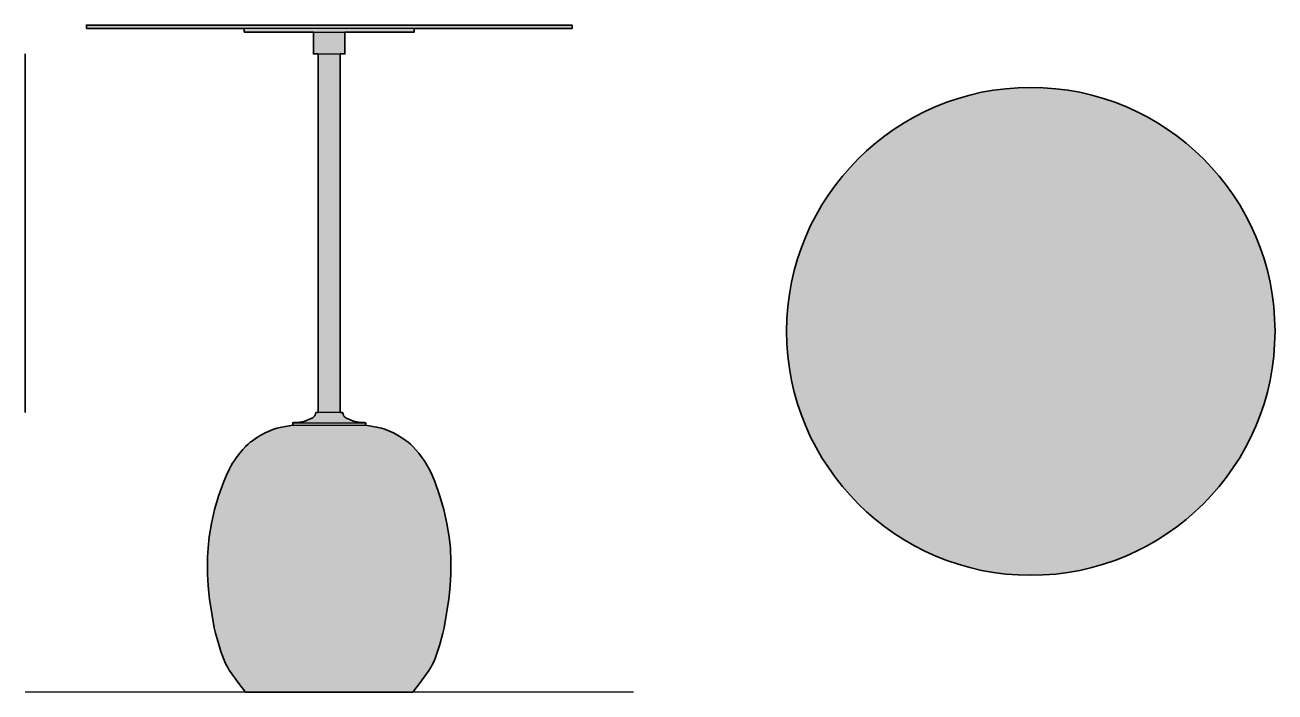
# Model space of a CAD drawing. Header units: millimetres. Extents: x 0 to 1029, y 0 to 550.
import ezdxf

# ---------------------------------------------------------------- set-up
doc = ezdxf.new("R2010")
doc.units = ezdxf.units.MM
doc.layers.add('Blocks', color=7, linetype='Continuous')
doc.layers.add('Blocks$Fill', color=7, linetype='Continuous', true_color=0xffffff)
for name, color, linetype, lineweight, true_color in [('Blocks$Inner', 7, 'Continuous', 25, 0x007f00), ('Blocks$Outline', 7, 'Continuous', 35, 0xff3f3f), ('Groud', 7, 'Continuous', 25, 0x243775)]:
    doc.layers.add(name, color=color, linetype=linetype, lineweight=lineweight, true_color=true_color)

# ---------------------------------------------------------------- blocks, each defined once
blk = doc.blocks.new('Lato LN8 Side Table Top')
at = {"layer": 'Blocks$Fill'}
blk.add_hatch(color=256, dxfattribs=at).paths.add_polyline_path([(386.4, -78.2), (386.1, -67.9), (385.4, -57.7), (384.1, -47.6), (382.3, -37.7), (380.1, -28), (377.4, -18.5), (374.2, -9.1), (370.6, 0), (366.6, 8.9), (362.1, 17.6), (357.3, 26), (352, 34.2), (346.4, 42), (340.4, 49.6), (334.1, 56.9), (327.5, 63.9), (320.5, 70.6), (313.2, 76.9), (305.6, 82.9), (297.7, 88.5), (289.5, 93.7), (281.1, 98.6), (272.4, 103), (263.5, 107.1), (254.4, 110.7), (245.1, 113.8), (235.5, 116.5), (225.8, 118.8), (215.9, 120.6), (205.8, 121.8), (195.6, 122.6), (185.3, 122.9), (175, 122.6), (164.7, 121.8), (154.7, 120.6), (144.8, 118.8), (135.1, 116.5), (125.5, 113.8), (116.2, 110.7), (107.1, 107.1), (98.1, 103), (89.5, 98.6), (81.1, 93.7), (72.9, 88.5), (65, 82.9), (57.4, 76.9), (50.1, 70.6), (43.1, 63.9), (36.5, 56.9), (30.1, 49.6), (24.2, 42), (18.6, 34.2), (13.3, 26), (8.5, 17.6), (4, 8.9), (0, 0), (-3.6, -9.1), (-6.8, -18.5), (-9.5, -28), (-11.7, -37.7), (-13.5, -47.6), (-14.8, -57.7), (-15.6, -67.9), (-15.8, -78.2), (-15.6, -88.6), (-14.8, -98.8), (-13.5, -108.8), (-11.7, -118.7), (-9.5, -128.5), (-6.8, -138), (-3.6, -147.3), (0, -156.5), (4, -165.4), (8.5, -174.1), (13.3, -182.5), (18.6, -190.6), (24.2, -198.5), (30.1, -206.1), (36.5, -213.4), (43.1, -220.4), (50.1, -227.1), (57.4, -233.4), (65, -239.4), (72.9, -245), (81.1, -250.2), (89.5, -255.1), (98.1, -259.5), (107.1, -263.5), (116.2, -267.1), (125.5, -270.3), (135.1, -273), (144.8, -275.3), (154.7, -277), (164.7, -278.3), (175, -279.1), (185.3, -279.3), (195.6, -279.1), (205.8, -278.3), (215.9, -277), (225.8, -275.3), (235.5, -273), (245.1, -270.3), (254.4, -267.1), (263.5, -263.5), (272.4, -259.5), (281.1, -255.1), (289.5, -250.2), (297.7, -245), (305.6, -239.4), (313.2, -233.4), (320.5, -227.1), (327.5, -220.4), (334.1, -213.4), (340.4, -206.1), (346.4, -198.5), (352, -190.6), (357.3, -182.5), (362.1, -174.1), (366.6, -165.4), (370.6, -156.5), (374.2, -147.3), (377.4, -138), (380.1, -128.5), (382.3, -118.7), (384.1, -108.8), (385.4, -98.8), (386.1, -88.6)], flags=0)
at = {"layer": 'Blocks$Inner'}
blk.add_lwpolyline([(386.4, -78.2), (386.1, -67.9), (385.4, -57.7), (384.1, -47.6), (382.3, -37.7), (380.1, -28), (377.4, -18.5), (374.2, -9.1), (370.6, 0), (366.6, 8.9), (362.1, 17.6), (357.3, 26), (352, 34.2), (346.4, 42), (340.4, 49.6), (334.1, 56.9), (327.5, 63.9), (320.5, 70.6), (313.2, 76.9), (305.6, 82.9), (297.7, 88.5), (289.5, 93.7), (281.1, 98.6), (272.4, 103), (263.5, 107.1), (254.4, 110.7), (245.1, 113.8), (235.5, 116.5), (225.8, 118.8), (215.9, 120.6), (205.8, 121.8), (195.6, 122.6), (185.3, 122.9), (175, 122.6), (164.7, 121.8), (154.7, 120.6), (144.8, 118.8), (135.1, 116.5), (125.5, 113.8), (116.2, 110.7), (107.1, 107.1), (98.1, 103), (89.5, 98.6), (81.1, 93.7), (72.9, 88.5), (65, 82.9), (57.4, 76.9), (50.1, 70.6), (43.1, 63.9), (36.5, 56.9), (30.1, 49.6), (24.2, 42), (18.6, 34.2), (13.3, 26), (8.5, 17.6), (4, 8.9), (0, 0), (-3.6, -9.1), (-6.8, -18.5), (-9.5, -28), (-11.7, -37.7), (-13.5, -47.6), (-14.8, -57.7), (-15.6, -67.9), (-15.8, -78.2), (-15.6, -88.6), (-14.8, -98.8), (-13.5, -108.8), (-11.7, -118.7), (-9.5, -128.5), (-6.8, -138), (-3.6, -147.3), (0, -156.5), (4, -165.4), (8.5, -174.1), (13.3, -182.5), (18.6, -190.6), (24.2, -198.5), (30.1, -206.1), (36.5, -213.4), (43.1, -220.4), (50.1, -227.1), (57.4, -233.4), (65, -239.4), (72.9, -245), (81.1, -250.2), (89.5, -255.1), (98.1, -259.5), (107.1, -263.5), (116.2, -267.1), (125.5, -270.3), (135.1, -273), (144.8, -275.3), (154.7, -277), (164.7, -278.3), (175, -279.1), (185.3, -279.3), (195.6, -279.1), (205.8, -278.3), (215.9, -277), (225.8, -275.3), (235.5, -273), (245.1, -270.3), (254.4, -267.1), (263.5, -263.5), (272.4, -259.5), (281.1, -255.1), (289.5, -250.2), (297.7, -245), (305.6, -239.4), (313.2, -233.4), (320.5, -227.1), (327.5, -220.4), (334.1, -213.4), (340.4, -206.1), (346.4, -198.5), (352, -190.6), (357.3, -182.5), (362.1, -174.1), (366.6, -165.4), (370.6, -156.5), (374.2, -147.3), (377.4, -138), (380.1, -128.5), (382.3, -118.7), (384.1, -108.8), (385.4, -98.8), (386.1, -88.6)], close=True, dxfattribs=at)
at = {"layer": 'Blocks$Outline'}
blk.add_lwpolyline([(386.4, -78.2), (386.1, -67.9), (385.4, -57.7), (384.1, -47.6), (382.3, -37.7), (380.1, -28), (377.4, -18.5), (374.2, -9.1), (370.6, 0), (366.6, 8.9), (362.1, 17.6), (357.3, 26), (352, 34.2), (346.4, 42), (340.4, 49.6), (334.1, 56.9), (327.5, 63.9), (320.5, 70.6), (313.2, 76.9), (305.6, 82.9), (297.7, 88.5), (289.5, 93.7), (281.1, 98.6), (272.4, 103), (263.5, 107.1), (254.4, 110.7), (245.1, 113.8), (235.5, 116.5), (225.8, 118.8), (215.9, 120.6), (205.8, 121.8), (195.6, 122.6), (185.3, 122.9), (175, 122.6), (164.7, 121.8), (154.7, 120.6), (144.8, 118.8), (135.1, 116.5), (125.5, 113.8), (116.2, 110.7), (107.1, 107.1), (98.1, 103), (89.5, 98.6), (81.1, 93.7), (72.9, 88.5), (65, 82.9), (57.4, 76.9), (50.1, 70.6), (43.1, 63.9), (36.5, 56.9), (30.1, 49.6), (24.2, 42), (18.6, 34.2), (13.3, 26), (8.5, 17.6), (4, 8.9), (0, 0), (-3.6, -9.1), (-6.8, -18.5), (-9.5, -28), (-11.7, -37.7), (-13.5, -47.6), (-14.8, -57.7), (-15.6, -67.9), (-15.8, -78.2), (-15.6, -88.6), (-14.8, -98.8), (-13.5, -108.8), (-11.7, -118.7), (-9.5, -128.5), (-6.8, -138), (-3.6, -147.3), (0, -156.5), (4, -165.4), (8.5, -174.1), (13.3, -182.5), (18.6, -190.6), (24.2, -198.5), (30.1, -206.1), (36.5, -213.4), (43.1, -220.4), (50.1, -227.1), (57.4, -233.4), (65, -239.4), (72.9, -245), (81.1, -250.2), (89.5, -255.1), (98.1, -259.5), (107.1, -263.5), (116.2, -267.1), (125.5, -270.3), (135.1, -273), (144.8, -275.3), (154.7, -277), (164.7, -278.3), (175, -279.1), (185.3, -279.3), (195.6, -279.1), (205.8, -278.3), (215.9, -277), (225.8, -275.3), (235.5, -273), (245.1, -270.3), (254.4, -267.1), (263.5, -263.5), (272.4, -259.5), (281.1, -255.1), (289.5, -250.2), (297.7, -245), (305.6, -239.4), (313.2, -233.4), (320.5, -227.1), (327.5, -220.4), (334.1, -213.4), (340.4, -206.1), (346.4, -198.5), (352, -190.6), (357.3, -182.5), (362.1, -174.1), (366.6, -165.4), (370.6, -156.5), (374.2, -147.3), (377.4, -138), (380.1, -128.5), (382.3, -118.7), (384.1, -108.8), (385.4, -98.8), (386.1, -88.6)], close=True, dxfattribs=at)
blk = doc.blocks.new('Lato LN8 Side Table Side')
at = {"layer": 'Blocks$Fill'}
blk.add_hatch(color=256, dxfattribs=at).paths.add_polyline_path([(320.6, 546.9), (450.5, 546.9), (450.5, 549.9), (50.6, 549.9), (50.6, 546.9), (180.5, 546.9), (180.5, 544.1), (237.5, 544.1), (237.5, 526), (241.5, 526), (241.5, 230.4), (239.6, 230.4), (239.1, 229.1), (239, 228.7), (238.9, 228.4), (238.7, 228.1), (238.5, 227.8), (238.3, 227.5), (238.1, 227.2), (238, 227.1), (237.9, 226.9), (237.8, 226.8), (237.6, 226.7), (237.5, 226.5), (237.3, 226.4), (237.2, 226.3), (237, 226.2), (236.8, 226), (236.6, 225.9), (236.4, 225.8), (236.2, 225.7), (234.4, 224.9), (232.5, 224.1), (230.7, 223.4), (229.9, 223.2), (229.6, 223.1), (229.3, 223), (226.2, 222.6), (224.5, 222.3), (223.2, 222.2), (221.5, 222.1), (220.5, 222), (220.5, 220), (220.7, 220), (211.5, 218.4), (207.5, 217.5), (205.7, 217), (204.1, 216.4), (201, 215.1), (197.7, 213.6), (194.2, 211.7), (190.7, 209.5), (187.3, 207.2), (185.5, 205.9), (183.7, 204.3), (181.7, 202.3), (179.4, 199.9), (176.9, 196.8), (173.9, 193), (172.4, 190.9), (171, 188.6), (169.6, 186.3), (168.3, 183.9), (165.9, 178.8), (163.7, 173.5), (159.7, 162.3), (156.1, 150.6), (153.6, 138.9), (151.8, 128), (150.8, 118.6), (150.5, 114.7), (150.4, 111.5), (150.3, 100.4), (150.4, 97.3), (150.9, 87.7), (151.4, 81.7), (151.9, 76.5), (155.9, 52.8), (156.8, 48.6), (159.5, 39.1), (161.3, 33.4), (163.4, 27.7), (164.5, 25), (165.7, 22.5), (166.9, 20.2), (167.5, 19.1), (168.2, 18.1), (176.2, 6.9), (181.7, 0), (319.3, 0), (324.9, 6.9), (332.9, 18.1), (333.5, 19.1), (334.2, 20.2), (335.4, 22.5), (336.6, 25), (337.7, 27.7), (339.8, 33.4), (341.6, 39.1), (344.2, 48.6), (345.2, 52.8), (349.1, 76.5), (349.7, 81.7), (350.1, 87.7), (350.7, 97.3), (350.8, 100.4), (350.8, 103.9), (350.5, 114.7), (350.3, 118.6), (349.2, 128), (347.5, 138.9), (345, 150.6), (341.4, 162.3), (337.4, 173.5), (335.2, 178.8), (332.8, 183.9), (331.5, 186.3), (330.1, 188.6), (328.6, 190.9), (327.1, 193), (324.2, 196.8), (321.7, 199.9), (319.4, 202.3), (317.4, 204.3), (315.6, 205.9), (313.8, 207.2), (310.4, 209.5), (306.8, 211.7), (303.4, 213.6), (300.1, 215.1), (297, 216.4), (295.4, 217), (293.6, 217.5), (289.6, 218.4), (280.4, 220), (280.5, 220), (280.6, 222), (279.5, 222.1), (277.9, 222.2), (276.5, 222.3), (274.8, 222.6), (271.7, 223), (271.4, 223.1), (271.1, 223.2), (270.3, 223.4), (268.5, 224.1), (266.6, 224.9), (264.8, 225.7), (264.6, 225.8), (264.4, 225.9), (264.2, 226), (264.1, 226.2), (263.9, 226.3), (263.7, 226.4), (263.6, 226.5), (263.4, 226.7), (263.3, 226.8), (263.2, 226.9), (263, 227.1), (262.9, 227.2), (262.7, 227.5), (262.5, 227.8), (262.3, 228.1), (262.2, 228.4), (262, 228.7), (261.9, 229.1), (261.5, 230.4), (259.6, 230.4), (259.6, 526), (263.5, 526), (263.5, 544.1), (320.6, 544.1)], flags=0)
at = {"layer": 'Blocks$Inner', "extrusion": (-3.30031e-20, -1.19209e-07, 1)}
blk.add_lwpolyline([(50.6, 546.9), (50.6, 549.9), (450.5, 549.9), (450.5, 546.9)], close=True, dxfattribs=at)
at = {"layer": 'Blocks$Inner', "extrusion": (2.88042e-19, -1.19209e-07, 1)}
blk.add_lwpolyline([(180.5, 546.9), (180.5, 544.1), (320.6, 544.1), (320.6, 546.9)], dxfattribs=at)
at = {"layer": 'Blocks$Inner', "extrusion": (0, -1.19209e-07, 1)}
blk.add_lwpolyline([(237.5, 544.1), (237.5, 526), (263.5, 526), (263.5, 544.1)], dxfattribs=at)
at = {"layer": 'Blocks$Inner', "extrusion": (1, 0, 0)}
for points in [[(526, 0), (230.4, 0)], [(230.4, 0), (526, 0)]]:
    blk.add_lwpolyline(points, dxfattribs=at)
at = {"layer": 'Blocks$Inner'}
blk.add_lwpolyline([(220.5, 222), (280.5, 222)], dxfattribs=at)
blk.add_polyline3d([(280.5, 220, 0), (280.6, 222, 0), (279.5, 222.1, 0), (277.9, 222.2, 0), (276.5, 222.3, 0), (274.8, 222.6, 0), (271.7, 223, 0), (271.4, 223.1, 0), (271.1, 223.2, 0), (270.3, 223.4, 0), (268.5, 224.1, 0), (266.6, 224.9, 0), (264.8, 225.7, 0), (264.6, 225.8, 0), (264.4, 225.9, 0), (264.2, 226, 0), (264.1, 226.2, 0), (263.9, 226.3, 0), (263.7, 226.4, 0), (263.6, 226.5, 0), (263.4, 226.7, 0), (263.3, 226.8, 0), (263.2, 226.9, 0), (263, 227.1, 0), (262.9, 227.2, 0), (262.7, 227.5, 0), (262.5, 227.8, 0), (262.3, 228.1, 0), (262.2, 228.4, 0), (262, 228.7, 0), (261.9, 229.1, 0), (261.5, 230.4, 0), (239.6, 230.4, 0), (239.1, 229.1, 0), (239, 228.7, 0), (238.9, 228.4, 0), (238.7, 228.1, 0), (238.5, 227.8, 0), (238.3, 227.5, 0), (238.1, 227.2, 0), (238, 227.1, 0), (237.9, 226.9, 0), (237.8, 226.8, 0), (237.6, 226.7, 0), (237.5, 226.5, 0), (237.3, 226.4, 0), (237.2, 226.3, 0), (237, 226.2, 0), (236.8, 226, 0), (236.6, 225.9, 0), (236.4, 225.8, 0), (236.2, 225.7, 0), (234.4, 224.9, 0), (232.5, 224.1, 0), (230.7, 223.4, 0), (229.9, 223.2, 0), (229.6, 223.1, 0), (229.3, 223, 0), (226.2, 222.6, 0), (224.5, 222.3, 0), (223.2, 222.2, 0), (221.5, 222.1, 0), (220.5, 222, 0), (220.5, 220, 0)], close=True, dxfattribs=at)
blk.add_polyline3d([(280.4, 220, 0), (289.6, 218.4, 0), (293.6, 217.5, 0), (295.4, 217, 0), (297, 216.4, 0), (300.1, 215.1, 0), (303.4, 213.6, 0), (306.8, 211.7, 0), (310.4, 209.5, 0), (313.8, 207.2, 0), (315.6, 205.9, 0), (317.4, 204.3, 0), (319.4, 202.3, 0), (321.7, 199.9, 0), (324.2, 196.8, 0), (327.1, 193, 0), (328.6, 190.9, 0), (330.1, 188.6, 0), (331.5, 186.3, 0), (332.8, 183.9, 0), (335.2, 178.8, 0), (337.4, 173.5, 0), (341.4, 162.3, 0), (345, 150.6, 0), (347.5, 138.9, 0), (349.2, 128, 0), (350.3, 118.6, 0), (350.5, 114.7, 0), (350.6, 111.5, 0), (350.8, 103.9, 0), (350.8, 100.4, 0), (350.7, 97.3, 0), (350.1, 87.7, 0), (349.7, 81.7, 0), (349.1, 76.5, 0), (345.2, 52.8, 0), (344.2, 48.6, 0), (341.6, 39.1, 0), (339.8, 33.4, 0), (337.7, 27.7, 0), (336.6, 25, 0), (335.4, 22.5, 0), (334.2, 20.2, 0), (333.5, 19.1, 0), (332.9, 18.1, 0), (324.9, 6.9, 0), (319.3, 0, 0), (181.7, 0, 0), (176.2, 6.9, 0), (168.2, 18.1, 0), (167.5, 19.1, 0), (166.9, 20.2, 0), (165.7, 22.5, 0), (164.5, 25, 0), (163.4, 27.7, 0), (161.3, 33.4, 0), (159.5, 39.1, 0), (156.8, 48.6, 0), (155.9, 52.8, 0), (151.9, 76.5, 0), (151.4, 81.7, 0), (150.9, 87.7, 0), (150.4, 97.3, 0), (150.3, 100.4, 0), (150.3, 103.9, 0), (150.4, 111.5, 0), (150.5, 114.7, 0), (150.8, 118.6, 0), (151.8, 128, 0), (153.6, 138.9, 0), (156.1, 150.6, 0), (159.7, 162.3, 0), (163.7, 173.5, 0), (165.9, 178.8, 0), (168.3, 183.9, 0), (169.6, 186.3, 0), (171, 188.6, 0), (172.4, 190.9, 0), (173.9, 193, 0), (176.9, 196.8, 0), (179.4, 199.9, 0), (181.7, 202.3, 0), (183.7, 204.3, 0), (185.5, 205.9, 0), (187.3, 207.2, 0), (190.7, 209.5, 0), (194.2, 211.7, 0), (197.7, 213.6, 0), (201, 215.1, 0), (204.1, 216.4, 0), (205.7, 217, 0), (207.5, 217.5, 0), (211.5, 218.4, 0), (220.7, 220, 0)], dxfattribs=at)
at = {"layer": 'Blocks$Outline'}
for points in [[(320.6, 546.9), (450.5, 546.9), (450.5, 549.9), (50.6, 549.9), (50.6, 546.9)], [(50.6, 546.9), (180.5, 546.9)], [(180.5, 546.9), (180.5, 544.1), (237.5, 544.1)], [(263.5, 544.1), (320.6, 544.1), (320.6, 546.9)], [(237.5, 544.1), (237.5, 526), (241.5, 526)], [(259.6, 526), (263.5, 526), (263.5, 544.1)], [(241.5, 526), (241.5, 230.4)], [(259.6, 230.4), (259.6, 526)], [(241.5, 230.4), (239.6, 230.4), (239.1, 229.1), (239, 228.7), (238.9, 228.4), (238.7, 228.1), (238.5, 227.8), (238.3, 227.5), (238.1, 227.2), (238, 227.1), (237.9, 226.9), (237.8, 226.8), (237.6, 226.7), (237.5, 226.5), (237.3, 226.4), (237.2, 226.3), (237, 226.2), (236.8, 226), (236.6, 225.9), (236.4, 225.8), (236.2, 225.7), (234.4, 224.9), (232.5, 224.1), (230.7, 223.4), (229.9, 223.2), (229.6, 223.1), (229.3, 223), (226.2, 222.6), (224.5, 222.3), (223.2, 222.2), (221.5, 222.1), (220.5, 222), (220.5, 220), (220.7, 220)], [(280.5, 220), (280.6, 222), (279.5, 222.1), (277.9, 222.2), (276.5, 222.3), (274.8, 222.6), (271.7, 223), (271.4, 223.1), (271.1, 223.2), (270.3, 223.4), (268.5, 224.1), (266.6, 224.9), (264.8, 225.7), (264.6, 225.8), (264.4, 225.9), (264.2, 226), (264.1, 226.2), (263.9, 226.3), (263.7, 226.4), (263.6, 226.5), (263.4, 226.7), (263.3, 226.8), (263.2, 226.9), (263, 227.1), (262.9, 227.2), (262.7, 227.5), (262.5, 227.8), (262.3, 228.1), (262.2, 228.4), (262, 228.7), (261.9, 229.1), (261.5, 230.4), (259.6, 230.4)], [(220.7, 220), (211.5, 218.4), (207.5, 217.5), (205.7, 217), (204.1, 216.4), (201, 215.1), (197.7, 213.6), (194.2, 211.7), (190.7, 209.5), (187.3, 207.2), (185.5, 205.9), (183.7, 204.3), (181.7, 202.3), (179.4, 199.9), (176.9, 196.8), (173.9, 193), (172.4, 190.9), (171, 188.6), (169.6, 186.3), (168.3, 183.9), (165.9, 178.8), (163.7, 173.5), (159.7, 162.3), (156.1, 150.6), (153.6, 138.9), (151.8, 128), (150.8, 118.6), (150.5, 114.7), (150.4, 111.5), (150.3, 103.9), (150.3, 100.4), (150.4, 97.3), (150.9, 87.7), (151.4, 81.7), (151.9, 76.5), (155.9, 52.8), (156.8, 48.6), (159.5, 39.1), (161.3, 33.4), (163.4, 27.7), (164.5, 25), (165.7, 22.5), (166.9, 20.2), (167.5, 19.1), (168.2, 18.1), (176.2, 6.9), (181.7, 0), (319.3, 0), (324.9, 6.9), (332.9, 18.1), (333.5, 19.1), (334.2, 20.2), (335.4, 22.5), (336.6, 25), (337.7, 27.7), (339.8, 33.4), (341.6, 39.1), (344.2, 48.6), (345.2, 52.8), (349.1, 76.5), (349.7, 81.7), (350.1, 87.7), (350.7, 97.3), (350.8, 100.4), (350.8, 103.9), (350.6, 111.5), (350.5, 114.7), (350.3, 118.6), (349.2, 128), (347.5, 138.9), (345, 150.6), (341.4, 162.3), (337.4, 173.5), (335.2, 178.8), (332.8, 183.9), (331.5, 186.3), (330.1, 188.6), (328.6, 190.9), (327.1, 193), (324.2, 196.8), (321.7, 199.9), (319.4, 202.3), (317.4, 204.3), (315.6, 205.9), (313.8, 207.2), (310.4, 209.5), (306.8, 211.7), (303.4, 213.6), (300.1, 215.1), (297, 216.4), (295.4, 217), (293.6, 217.5), (289.6, 218.4), (280.4, 220)], [(280.4, 220), (280.5, 220)]]:
    blk.add_lwpolyline(points, dxfattribs=at)

msp = doc.modelspace()

# ---------------------------------------------------------------- linework, layer by layer
at = {"layer": 'Groud'}
msp.add_lwpolyline([(501.1, 0), (0, 0)], dxfattribs=at)

# ---------------------------------------------------------------- block references
at = {"layer": 'Blocks'}
for name, p in [('Lato LN8 Side Table Side', (0, 0)), ('Lato LN8 Side Table Top', (643, 375.6))]:
    msp.add_blockref(name, p, dxfattribs=at)

doc.saveas('drawing.dxf')
